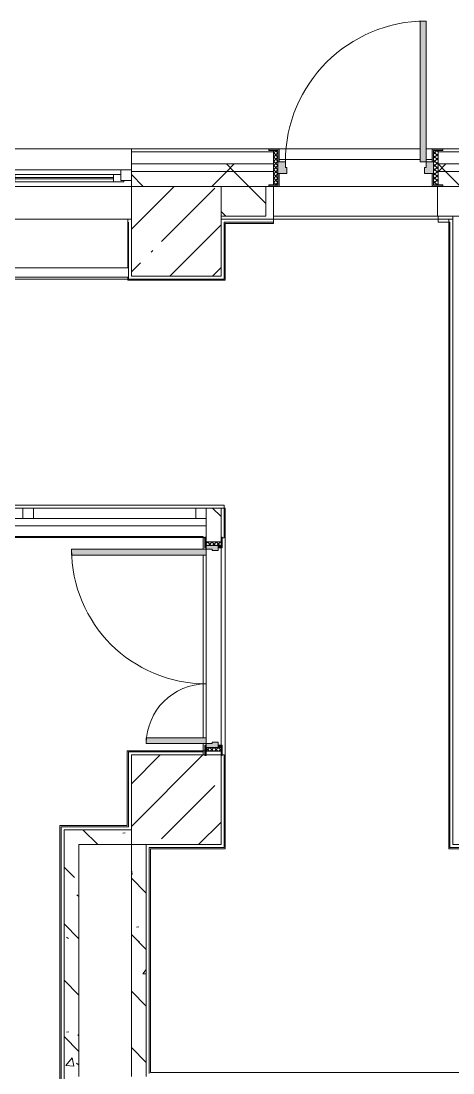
# Model space of a CAD drawing. Header units: millimetres. Extents: x -4029 to 232974, y -8553 to 104777.
# Drawn here: x 136509 to 139396, y 21174 to 28205 of the extents above; entities that cross this region are included whole.
import ezdxf

# ---------------------------------------------------------------- set-up
doc = ezdxf.new("R2010")
doc.units = ezdxf.units.MM
for name, color, linetype, lineweight in [('A-AREA-BNDY-1', 7, 'Continuous', 5), ('A-GLAZ-1', 7, 'Continuous', 5), ('A-GLAZ-CURT-1', 7, 'Continuous', 5), ('A-GLAZ-CWMG-2', 7, 'Continuous', 5), ('A-WALL', 7, 'Continuous', 9), ('A-WALL-4', 7, 'Continuous', 5), ('I-WALL-6', 7, 'Continuous', 5), ('S-COLS-2', 7, 'Continuous', 5)]:
    doc.layers.add(name, color=color, linetype=linetype, lineweight=lineweight)
for name, color, linetype, lineweight, true_color in [('A-DOOR-3', 7, 'Continuous', 5, 0xaaaaaa), ('A-DOOR-4', 7, 'Continuous', 5, 0xe2e2e2), ('A-DOOR-FRAM-3', 7, 'Continuous', 5, 0xe2e2e2), ('A-DOOR-FRAM-4', 7, 'Continuous', 5, 0xaaaaaa), ('A-FLOR-2', 7, 'Continuous', 5, 0xaaaaaa), ('I-WALL-8', 7, 'Continuous', 5, 0x787878)]:
    doc.layers.add(name, color=color, linetype=linetype, lineweight=lineweight, true_color=true_color)
pattern_1 = [(45, (71086.4, 0), (-285.1231, 285.1231), []), (45, (71371.53, 0), (-285.1231, 285.1231), [504.031, -100.806, 16.764, -84.042])]
pattern_2 = [(135, (71086.4, 0), (-377.1708, -377.1708), [533.4, -88.9, 17.78, -88.9]), (135, (71086.4, 376.94), (-377.1708, -377.1708), []), (50, (71086.4, 0), (637.6445, -55.7866), [66.675, -733.425]), (355, (71086.4, 0), (-123.3494, 668.699), [53.34, -586.74]), (100.451, (71139.54, -4.65), (514.299, 612.908), [56.665, -623.315]), (46.184, (71086.4, 177.8), (948.7764, -147.15), [100.012, -1100.137]), (96.636, (71165.5, 165.5), (830.909, 865.997), [84.998, -934.973]), (351.184, (71086.4, 177.8), (830.918, 865.988), [80.01, -880.11]), (21, (71175.3, 133.35), (530.6506, -357.9283), [66.675, -733.425]), (326, (71175.3, 133.35), (216.308, 644.6585), [53.34, -586.74]), (71.451, (71219.5, 103.5), (746.9596, 286.7243), [56.665, -623.315]), (37.5, (71086.4, 0), (10.8105, 295.9426), [16.764, -562.864, 16.764, -578.866, -588.962]), (37.5, (71086.4, 0), (10.8105, 295.9426), [-1175.258, 16.764, -572.198]), (7.5, (71086.4, 0), (233.8692, 350.6318), [16.764, -322.834, 16.764, -549.529, -224.472]), (7.5, (71086.4, 0), (233.8692, 350.6318), [-905.891, 16.764, -207.708]), (327.5, (70888.16, 0), (474.5678, -20.0513), [16.764, -205.486, 16.764, -676.656, -920.115]), (327.5, (70888.16, 0), (474.5678, -20.0513), [-915.67, 16.764, -903.351]), (317.5, (70799.26, 0), (518.4522, 88.9934), [16.764, -272.161, 16.764, -443.738, -653.415]), (317.5, (70799.26, 0), (518.4522, 88.9934), [-749.427, 16.764, -636.651])]
pattern_3 = [(45, (71086.4, 0), (-353.5534, 353.5534), []), (135, (71086.4, 0), (-353.5534, -353.5534), [])]

# ---------------------------------------------------------------- blocks, each defined once
blk = doc.blocks.new('Системная панель - Стекло - 70мм-31693610-1_2_1_птичка')
at = {"layer": 'A-GLAZ-CURT-1'}
h = blk.add_hatch(dxfattribs=at)
h.set_pattern_fill('FP_151', color=256, style=0, pattern_type=2)
h.set_pattern_definition([(225, (66547.5, 24415), (1414.214, -1414.214), [1000, -3000]), (225, (67547.5, 24915), (1414.214, -1414.214), [3000, -1000]), (225, (65547.5, 25415), (1414.214, -1414.214), [1000, -3000])])
h.paths.add_polyline_path([(-542.5, 35), (-542.5, -35), (542.5, -35), (542.5, 35), (-284.2, 35)])
for p, q in [((542.5, 35), (-542.5, 35)), ((-542.5, 35), (-542.5, -35)), ((542.5, -35), (542.5, 35)), ((-542.5, -35), (542.5, -35))]:
    blk.add_line(p, q, dxfattribs=at)
blk = doc.blocks.new('Системная панель - Стекло - 70мм-V131-1_2_1_птичка')
at = {"layer": 'A-GLAZ-CURT-1'}
for p, q in [((560, 35), (-560, 35)), ((-560, 35), (-560, -35)), ((560, -35), (560, 35)), ((-560, -35), (560, -35))]:
    blk.add_line(p, q, dxfattribs=at)
blk = doc.blocks.new('Прямоугольный импост - 50 x 70 мм-23766079-1_2_1_птичка')
at = {"layer": 'A-GLAZ-CWMG-2'}
for p, q in [((-35, 35), (35, 35)), ((-35, -35), (-35, 35)), ((35, 35), (35, -35)), ((35, -35), (-35, -35))]:
    blk.add_line(p, q, dxfattribs=at)
blk = doc.blocks.new('120_Окно_СКБ_3Ст - 120_Окно_СКБ_3Ст_5100-21641134-1_2_1_птичка')
at = {"layer": 'A-GLAZ-1'}
for p, q in [((-2550, -75), (-2550, -5)), ((-2550, -5), (-2480, -5)), ((2550, -5), (-2550, -5)), ((-2480, -5), (-2480, -75)), ((-1720, -35), (-2480, -35)), ((-2480, -35), (-2480, -75)), ((-2430, -85), (-2430, -35)), ((-2430, -55), (-1770, -55)), ((-1770, -65), (-2430, -65)), ((-1770, -85), (-1770, -35)), ((-1720, -75), (-1720, -5)), ((-1720, -5), (-1650, -5)), ((-1720, -75), (-1720, -35)), ((-1650, -5), (-1650, -75)), ((1650, -35), (-1650, -35)), ((1650, -45), (-1650, -45)), ((1650, -75), (1650, -5)), ((1650, -5), (1720, -5)), ((1720, -5), (1720, -75)), ((2480, -35), (1720, -35)), ((1720, -35), (1720, -75)), ((1770, -85), (1770, -35)), ((1770, -55), (2430, -55)), ((2430, -65), (1770, -65)), ((2430, -85), (2430, -35)), ((2480, -75), (2480, -5)), ((2480, -5), (2550, -5)), ((2480, -75), (2480, -35)), ((2550, -5), (2550, -75)), ((-2480, -75), (-2550, -75)), ((-2550, -75), (-2500, -75)), ((-2480, -75), (-2500, -75)), ((-2500, -75), (-2500, -85)), ((-2500, -85), (-1700, -85)), ((-1700, -85), (-2500, -85)), ((-1650, -75), (-1720, -75)), ((-1700, -75), (-1720, -75)), ((-1700, -75), (1700, -75)), ((-1700, -85), (-1700, -75)), ((1720, -75), (1650, -75)), ((1720, -75), (1700, -75)), ((1700, -75), (1700, -85)), ((1700, -85), (2500, -85)), ((2500, -85), (1700, -85)), ((2550, -75), (2480, -75)), ((2500, -75), (2480, -75)), ((2500, -75), (2550, -75)), ((2500, -85), (2500, -75))]:
    blk.add_line(p, q, dxfattribs=at)
blk = doc.blocks.new('110_Дверь_СКБ_1Ст_Наружная - ДН-2д_л__ Дверь из подвала ЛК _900 мм в свету_ 3300-22851703-1_2_1_птичка')
at = {"layer": 'A-DOOR-3'}
h = blk.add_hatch(dxfattribs=at)
h.set_pattern_fill('FP_200', color=256, style=0, pattern_type=2)
h.set_pattern_definition([(135, (1756.41, 199.685), (-14.14214, -14.14214), []), (225, (1756.41, 199.685), (14.14214, -14.14214), [])])
h.paths.add_polyline_path([(539.5, -105), (569.5, -105), (569.5, 125), (539.5, 121.6), (539.5, -85)])
at = {"layer": 'A-DOOR-4'}
h = blk.add_hatch(color=256, dxfattribs=at)
h.paths.add_polyline_path([(539.5, 50), (539.5, 125), (601.5, 125), (601.5, 133), (531.5, 133), (531.5, 50)])
h.paths.add_polyline_path([(-500.5, 50), (-492.5, 50), (-492.5, 133), (-562.5, 133), (-562.5, 125), (-500.5, 125), (-500.5, 65)])
h = blk.add_hatch(color=256, dxfattribs=at)
h.paths.add_polyline_path([(479.5, -30), (539.5, -30), (539.5, 50), (489.5, 50), (489.5, 10), (479.5, 10), (479.5, -16.7)])
h.paths.add_polyline_path([(-440.5, -30), (-440.5, 10), (-450.5, 10), (-450.5, 50), (-500.5, 50), (-500.5, -30), (-450.5, -30)])
h = blk.add_hatch(color=256, dxfattribs=at)
h.paths.add_polyline_path([(601.5, -113), (601.5, -105), (539.5, -105), (539.5, -30), (531.5, -30), (531.5, -113), (569.5, -113)])
h.paths.add_polyline_path([(-562.5, -113), (-492.5, -113), (-492.5, -30), (-500.5, -30), (-500.5, -105), (-562.5, -105)])
at = {"layer": 'A-DOOR-FRAM-3'}
blk.add_hatch(color=256, dxfattribs=at).paths.add_polyline_path([(449.5, 50), (489.5, 50), (489.5, 990), (449.5, 990), (449.5, 65)])
at = {"layer": 'A-DOOR-FRAM-4'}
h = blk.add_hatch(dxfattribs=at)
h.set_pattern_fill('FP_201', color=256, style=0, pattern_type=2)
h.set_pattern_definition([(45, (-366.384, 199.685), (-14.1421, 14.1421), []), (135, (-366.384, 199.685), (-14.1421, -14.1421), [])])
h.paths.add_polyline_path([(-529.5, -105), (-500.5, -105), (-500.5, 125), (-530.5, 125), (-530.5, -105)])
at = {"layer": 'A-DOOR-3'}
for p, q in [((489.5, 990), (449.5, 990)), ((449.5, 990), (449.5, 50)), ((489.5, 50), (489.5, 990)), ((-492.5, 133), (-562.5, 133)), ((-562.5, 133), (-562.5, 125)), ((-562.5, 125), (-500.5, 125)), ((-500.5, 125), (-500.5, 50)), ((-492.5, 50), (-492.5, 133)), ((601.5, 133), (531.5, 133)), ((531.5, 133), (531.5, 50)), ((539.5, 50), (539.5, 125)), ((539.5, 125), (601.5, 125)), ((601.5, 125), (601.5, 133)), ((-500.5, 50), (-492.5, 50)), ((449.5, 50), (489.5, 50)), ((531.5, 50), (539.5, 50)), ((-492.5, -30), (-500.5, -30)), ((-500.5, -30), (-500.5, -105)), ((-492.5, -113), (-492.5, -30)), ((539.5, -30), (531.5, -30)), ((531.5, -30), (531.5, -113)), ((539.5, -105), (539.5, -30)), ((-562.5, -105), (-562.5, -113)), ((-500.5, -105), (-562.5, -105)), ((-562.5, -113), (-492.5, -113)), ((531.5, -113), (601.5, -113)), ((601.5, -105), (539.5, -105)), ((601.5, -113), (601.5, -105))]:
    blk.add_line(p, q, dxfattribs=at)
blk.add_arc((489.5, 50), 940, 90, 180, dxfattribs=at)
at = {"layer": 'A-DOOR-FRAM-4'}
for p, q in [((-500.5, 125), (-530.5, 125)), ((-530.5, 125), (-530.5, -105)), ((-500.5, -105), (-500.5, 125)), ((569.5, 125), (539.5, 125)), ((539.5, 125), (539.5, -105)), ((569.5, -105), (569.5, 125)), ((-450.5, 50), (-500.5, 50)), ((-500.5, 50), (-500.5, -30)), ((-450.5, 10), (-450.5, 50)), ((-440.5, 10), (-450.5, 10)), ((-440.5, -30), (-440.5, 10)), ((489.5, 10), (479.5, 10)), ((479.5, 10), (479.5, -30)), ((489.5, 50), (489.5, 10)), ((539.5, 50), (489.5, 50)), ((539.5, -30), (539.5, 50)), ((-500.5, -30), (-440.5, -30)), ((479.5, -30), (539.5, -30)), ((-530.5, -105), (-500.5, -105)), ((539.5, -105), (569.5, -105))]:
    blk.add_line(p, q, dxfattribs=at)
blk = doc.blocks.new('110_Дверь_СКБ_2Ст - Д-10а_ СОШ_Дв_1450x2100h_Горячий цех-V167-1_2_1_птичка')
at = {"layer": 'A-DOOR-3'}
h = blk.add_hatch(dxfattribs=at)
h.set_pattern_fill('FP_154', color=256, style=0, pattern_type=2)
h.set_pattern_definition([(135, (1601.41, 114.685), (-14.14214, -14.14214), []), (225, (1601.41, 114.685), (14.14214, -14.14214), [])])
h.paths.add_polyline_path([(687.5, 50), (687.5, -50), (712.5, -50), (712.5, 50)])
at = {"layer": 'A-DOOR-4'}
for points in [[(622.5, 526.6), (622.5, 50), (662.5, 50), (662.5, 950), (622.5, 950)], [(-637.5, 70), (-637.5, 50), (-597.5, 50), (-597.5, 450), (-637.5, 450), (-637.5, 370.8)]]:
    blk.add_hatch(color=256, dxfattribs=at).paths.add_polyline_path(points)
h = blk.add_hatch(color=256, dxfattribs=at)
h.paths.add_polyline_path([(-662.5, 50), (-662.5, -30), (-627.5, -30), (-627.5, 10), (-637.5, 10), (-637.5, 50), (-647.5, 50)])
h.paths.add_polyline_path([(652.5, -30), (687.5, -30), (687.5, 50), (662.5, 50), (662.5, 10), (652.5, 10), (652.5, -9.2)])
at = {"layer": 'A-DOOR-FRAM-3'}
for points in [[(-717.5, 58), (-712.5, 50), (-647.5, 50), (-647.5, 58), (-712.5, 58)], [(672.5, 50), (742.5, 50), (737.5, 58), (672.5, 58)], [(-717.5, -50), (-712.5, -58), (-647.5, -58), (-647.5, -50), (-712.5, -50)], [(-662.5, -50), (-647.5, -50), (-647.5, -30), (-662.5, -30)], [(672.5, -50), (687.5, -50), (687.5, -30), (672.5, -30)], [(672.5, -50), (672.5, -58), (742.5, -58), (737.5, -50), (687.5, -50)]]:
    blk.add_hatch(color=256, dxfattribs=at).paths.add_polyline_path(points)
at = {"layer": 'A-DOOR-FRAM-4'}
h = blk.add_hatch(dxfattribs=at)
h.set_pattern_fill('FP_155', color=256, style=0, pattern_type=2)
h.set_pattern_definition([(45, (-521.384, 114.685), (-14.1421, 14.1421), []), (135, (-521.384, 114.685), (-14.1421, -14.1421), [])])
h.paths.add_polyline_path([(-687.5, -50), (-662.5, -50), (-662.5, 50), (-687.5, 50)])
at = {"layer": 'A-DOOR-3'}
for p, q in [((662.5, 950), (622.5, 950)), ((622.5, 950), (622.5, 50)), ((662.5, 50), (662.5, 950)), ((-637.5, 450), (-637.5, 50)), ((-597.5, 450), (-637.5, 450)), ((-597.5, 50), (-597.5, 450)), ((-637.5, 50), (-597.5, 50)), ((622.5, 50), (662.5, 50))]:
    blk.add_line(p, q, dxfattribs=at)
for centre, radius, start, end in [((662.5, 50), 900, 90, 180), ((-637.5, 50), 400, 0, 90)]:
    blk.add_arc(centre, radius, start, end, dxfattribs=at)
at = {"layer": 'A-DOOR-FRAM-4'}
for p, q in [((-647.5, 58), (-717.5, 58)), ((-717.5, 58), (-717.5, 50)), ((-717.5, 50), (-647.5, 50)), ((-662.5, 50), (-687.5, 50)), ((-687.5, 50), (-687.5, -50)), ((-637.5, 50), (-662.5, 50)), ((-662.5, 50), (-662.5, -30)), ((-662.5, -50), (-662.5, 50)), ((-647.5, 50), (-647.5, 58)), ((-637.5, 10), (-637.5, 50)), ((-627.5, 10), (-637.5, 10)), ((-627.5, -30), (-627.5, 10)), ((662.5, 10), (652.5, 10)), ((652.5, 10), (652.5, -30)), ((662.5, 50), (662.5, 10)), ((687.5, 50), (662.5, 50)), ((742.5, 58), (672.5, 58)), ((672.5, 58), (672.5, 50)), ((672.5, 50), (742.5, 50)), ((687.5, -30), (687.5, 50)), ((712.5, 50), (687.5, 50)), ((687.5, 50), (687.5, -50)), ((712.5, -50), (712.5, 50)), ((742.5, 50), (742.5, 58)), ((-647.5, -50), (-717.5, -50)), ((-717.5, -50), (-717.5, -58)), ((-717.5, -58), (-647.5, -58)), ((-687.5, -50), (-662.5, -50)), ((-662.5, -30), (-627.5, -30)), ((-647.5, -30), (-662.5, -30)), ((-662.5, -30), (-662.5, -50)), ((-662.5, -50), (-647.5, -50)), ((-647.5, -50), (-647.5, -30)), ((-647.5, -58), (-647.5, -50)), ((652.5, -30), (687.5, -30)), ((687.5, -30), (672.5, -30)), ((672.5, -30), (672.5, -50)), ((672.5, -50), (687.5, -50)), ((742.5, -50), (672.5, -50)), ((672.5, -50), (672.5, -58)), ((672.5, -58), (742.5, -58)), ((687.5, -50), (687.5, -30)), ((687.5, -50), (712.5, -50)), ((742.5, -58), (742.5, -50))]:
    blk.add_line(p, q, dxfattribs=at)
blk = doc.blocks.new('Прямоугольный импост - 50 x 70 мм-23766160-1_2_1_птичка')
at = {"layer": 'A-GLAZ-CWMG-2'}
for p, q in [((0, 35), (-70, 35)), ((-70, 35), (-70, -35)), ((0, -35), (0, 35)), ((-70, -35), (0, -35))]:
    blk.add_line(p, q, dxfattribs=at)
blk = doc.blocks.new('Зашивка приборов отопления10 - Зашивка приборов отопления-33278020-1_2_1_птичка')
at = {"layer": 'A-WALL-4'}
for p, q in [((51570, 26880), (51570, 26555)), ((56925.6, 26880), (51570, 26880)), ((56925.6, 26555), (56925.6, 26880)), ((51570, 26555), (56925.6, 26555)), ((56930, 26555), (51570, 26555)), ((51570, 26555), (51570, 26480)), ((56930, 26480), (56930, 26555)), ((51570, 26480), (56930, 26480))]:
    blk.add_line(p, q, dxfattribs=at)

msp = doc.modelspace()

# ---------------------------------------------------------------- hatches: boundary and pattern name
at = {"layer": 'A-WALL-4'}
h = msp.add_hatch(dxfattribs=at)
h.set_pattern_fill('FP_135', color=256, style=0, pattern_type=2)
h.set_pattern_definition(pattern_3)
h.paths.add_polyline_path([(147757.3533, 27199.9999), (148336.4063, 27199.9999), (148336.4063, 27249.9999), (147436.4063, 27249.9999), (147436.4063, 27199.9999)])
h.paths.add_polyline_path([(155098.6589, 27199.9999), (156056.4062, 27199.9999), (156056.4062, 27249.9999), (151436.4063, 27249.9999), (151436.4063, 27199.9999), (154049.901, 27199.9999)])
h.paths.add_polyline_path([(144611.0795, 27199.9999), (145336.4063, 27199.9999), (145336.4063, 27249.9999), (143996.4063, 27249.9999), (143996.4063, 27199.9999)])
h.paths.add_polyline_path([(141464.8057, 27199.9999), (141896.4063, 27199.9999), (141896.4063, 27249.9999), (139296.4063, 27249.9999), (139296.4063, 27199.9999), (141396.4063, 27199.9999)])
h.paths.add_polyline_path([(131846.4063, 27199.9999), (132146.4063, 27199.9999), (132146.4063, 27249.9999), (131091.4063, 27249.9999), (131091.4063, 27199.9999)])
h.paths.add_polyline_path([(137246.4063, 27199.9999), (138196.4063, 27199.9999), (138196.4063, 27249.9999), (137246.4063, 27249.9999), (137246.4063, 27209.9999)])
h.paths.add_polyline_path([(128791.4063, 27199.9999), (128791.4063, 27249.9999), (127946.4063, 27249.9999), (127946.4063, 27199.9999), (128636.4062, 27199.9999)])
h.paths.add_polyline_path([(125246.4063, 27199.9999), (125846.4063, 27199.9999), (125846.4063, 27249.9999), (124946.4063, 27249.9999), (124946.4063, 27199.9999)])
h.paths.add_polyline_path([(122587.1628, 27199.9999), (122846.4063, 27199.9999), (122846.4063, 27249.9999), (121946.4063, 27249.9999), (121946.4063, 27199.9999)])
h.paths.add_polyline_path([(119846.4063, 27199.9999), (119846.4063, 27249.9999), (118746.4063, 27249.9999), (118746.4063, 27199.9999), (119440.889, 27199.9999)])
h.paths.add_polyline_path([(114197.0993, 27199.9999), (115646.4063, 27199.9999), (115646.4063, 27249.9999), (113246.4062, 27249.9999), (113246.4063, 27199.9999), (113866.4063, 27199.9999)])
h = msp.add_hatch(dxfattribs=at)
h.set_pattern_fill('FP_135', color=256, style=0, pattern_type=2)
h.set_pattern_definition(pattern_3)
h.paths.add_polyline_path([(113846.4063, 27100), (115646.4063, 27100), (115646.4063, 27199.9999), (113246.4063, 27199.9999), (113246.4063, 27100)])
h.paths.add_polyline_path([(122587.1628, 27100), (122846.4063, 27100), (122846.4063, 27199.9999), (121946.4063, 27199.9999), (121946.4063, 27100), (122486.4062, 27100)])
h.paths.add_polyline_path([(155186.4062, 27100), (156056.4062, 27100), (156051.8191, 27199.9999), (151436.4063, 27198.1288), (151436.4063, 27100), (155098.6589, 27100)])
h.paths.add_polyline_path([(124946.4063, 27100), (125846.4063, 27100), (125846.4063, 27199.9999), (124946.4063, 27199.9999), (124946.4063, 27139.9999)])
h.paths.add_polyline_path([(127946.4063, 27100), (128791.4063, 27100), (128791.4063, 27199.9999), (127946.4063, 27199.9999), (127946.4063, 27139.9999)])
h.paths.add_polyline_path([(131091.4063, 27100), (132146.4063, 27100), (132146.4063, 27199.9999), (131091.4063, 27199.9999), (131091.4063, 27139.9999)])
h.paths.add_polyline_path([(119846.4025, 27100), (119846.4063, 27199.9999), (118746.4063, 27199.9999), (118746.4063, 27100), (119440.889, 27100)])
h.paths.add_polyline_path([(137246.4063, 27100), (138164.4063, 27101.9999), (138164.4063, 27109.9999), (138196.4063, 27109.9999), (138196.4063, 27199.9999), (137246.4063, 27199.9999), (137246.4063, 27139.9999)])
h.paths.add_polyline_path([(147836.4063, 27100), (148336.4063, 27100), (148336.4063, 27199.9999), (147436.4063, 27199.9999), (147436.4063, 27100), (147757.3533, 27100)])
h.paths.add_polyline_path([(139296.4063, 27100), (141896.4063, 27100), (141896.4063, 27199.9999), (139296.4063, 27199.9999), (139296.4063, 27109.9999), (139328.4063, 27109.9999), (139328.4063, 27101.9999), (139296.4063, 27101.9999)])
h.paths.add_polyline_path([(144626.4054, 27100), (145336.4063, 27100), (145336.4063, 27199.9999), (143996.4063, 27199.9999), (143996.4063, 27100), (144611.0795, 27100)])
h = msp.add_hatch(dxfattribs=at)
h.set_pattern_fill('FP_117', color=256, style=0, pattern_type=2)
h.set_pattern_definition([(135, (71086.4, 0), (-176.7767, -176.7767), [])])
h.paths.add_polyline_path([(114197.0993, 26899.9999), (115646.4063, 26899.9999), (115646.4063, 27099.9998), (113846.4063, 27099.9998), (113846.4063, 26899.9999), (113866.4063, 26899.9999)])
h.paths.add_polyline_path([(122587.1628, 26899.9999), (122846.4063, 26899.9999), (122846.4063, 27099.9998), (121946.4063, 27099.9998), (121946.4063, 26899.9999), (122486.4061, 26899.9999)])
h.paths.add_polyline_path([(124946.4063, 26899.9999), (125246.4062, 26899.9999), (125246.4063, 27099.9998), (124946.4063, 27099.9998), (124946.4063, 26969.3829)])
h.paths.add_polyline_path([(151736.4063, 26899.9999), (151736.4049, 27099.9998), (151436.4063, 27099.9998), (151436.4063, 26899.9999)])
h.paths.add_polyline_path([(147836.4063, 26899.9999), (147836.406, 27099.9998), (147436.4063, 27099.9998), (147436.4063, 26899.9999), (147757.3533, 26899.9999)])
h.paths.add_polyline_path([(127946.4063, 26899.9999), (128791.4063, 26899.9999), (128791.4063, 27099.9998), (127946.4063, 27099.9998)])
h.paths.add_polyline_path([(131246.4063, 26899.9999), (131246.4063, 27099.9998), (131091.4063, 27099.9998), (131091.4063, 26899.9999)])
h.paths.add_polyline_path([(131846.4063, 26899.9999), (132146.4063, 26899.9999), (132146.4063, 27099.9998), (131846.4063, 27099.9998), (131846.4063, 26953.8702)])
h.paths.add_polyline_path([(145336.4063, 26899.9999), (145336.4063, 27099.9998), (145126.4063, 27099.9998), (145126.4063, 26899.9999)])
h.paths.add_polyline_path([(144626.4063, 26899.9999), (144626.4063, 27099.9998), (143996.4063, 27099.9998), (143996.4063, 26899.9999), (144611.0795, 26899.9999)])
h.paths.add_polyline_path([(139496.4062, 26899.9999), (141396.4063, 26899.9999), (141396.4063, 27099.9998), (139292.4063, 27099.9998), (139296.4063, 26899.9999), (139478.2245, 26899.9999)])
h.paths.add_polyline_path([(138146.4063, 26899.9999), (138146.4063, 27099.9998), (137846.4066, 27099.9998), (137846.4063, 26899.9999)])
h.paths.add_polyline_path([(118746.4063, 26899.9999), (119246.4063, 26899.9999), (119246.405, 27099.9998), (118746.4063, 27099.9998), (118746.4063, 27079.5538)])
at = {"layer": 'I-WALL-8'}
h = msp.add_hatch(dxfattribs=at)
h.set_pattern_fill('FP_142', color=256, style=0, pattern_type=2)
h.set_pattern_definition(pattern_2)
h.paths.add_polyline_path([(137846.4063, 23299.9999), (137846.4063, 23324.9999), (137746.4063, 23319.9999), (137746.4063, 23299.9999)])
h.paths.add_polyline_path([(137846.4063, 24724.9999), (137846.4063, 24949.9999), (137746.4063, 24949.9999), (137746.4063, 24724.9999)])
h = msp.add_hatch(dxfattribs=at)
h.set_pattern_fill('FP_142', color=256, style=0, pattern_type=2)
h.set_pattern_definition(pattern_2)
h.paths.add_polyline_path([(136806.9982, 15550), (136896.4063, 15550), (136896.4063, 15750), (136796.4063, 15750), (136796.4063, 15550)])
h.paths.add_polyline_path([(136896.4063, 16450), (136896.4063, 22799.9999), (136796.4063, 22799.9999), (136796.4063, 16450)])
h = msp.add_hatch(dxfattribs=at)
h.set_pattern_fill('FP_142', color=256, style=0, pattern_type=2)
h.set_pattern_definition(pattern_2)
h.paths.add_polyline_path([(137246.4063, 22699.9999), (137246.4063, 22799.9999), (136896.4063, 22799.9999), (136896.4063, 22699.9999)])
h = msp.add_hatch(dxfattribs=at)
h.set_pattern_fill('FP_142', color=256, style=0, pattern_type=2)
h.set_pattern_definition(pattern_2)
h.paths.add_polyline_path([(137346.4063, 21150), (137346.4063, 22699.9999), (137246.4063, 22699.9999), (137246.4063, 21150)])
at = {"layer": 'S-COLS-2'}
h = msp.add_hatch(dxfattribs=at)
h.set_pattern_fill('FP_116', color=256, style=0, pattern_type=2)
h.set_pattern_definition(pattern_1)
h.paths.add_polyline_path([(137246.4063, 26499.9999), (137846.4063, 26499.9999), (137846.4063, 27099.9999), (137246.4063, 27099.9999), (137246.4063, 26554.9999)])
h = msp.add_hatch(dxfattribs=at)
h.set_pattern_fill('FP_116', color=256, style=0, pattern_type=2)
h.set_pattern_definition(pattern_1)
h.paths.add_polyline_path([(137846.4063, 22699.9999), (137846.4063, 23299.9999), (137246.4063, 23299.9999), (137246.4063, 22699.9999), (137726.4063, 22699.9999)])

# ---------------------------------------------------------------- linework, layer by layer
at = {"layer": 'A-AREA-BNDY-1', "flags": 128}
for points in [[(153388.4062, 22671.9999), (139368.4063, 22671.9999), (139368.4063, 26879.9999), (138196.9063, 26879.9999), (138196.9063, 26851.9999), (137874.4063, 26851.9999), (137874.4063, 26471.9999), (137222.4063, 26471.9999), (137222.4063, 26491.9999), (135469.0857, 26491.9999)], [(131746.4063, 24949.9999), (137874.4063, 24949.9999), (137874.4063, 22671.9999), (137374.4063, 22671.9999), (137374.4063, 21178), (149794.2163, 21178)]]:
    msp.add_lwpolyline(points, dxfattribs=at)
msp.add_lwpolyline([(137746.4063, 23327.9999), (137746.4063, 24751.9999), (131824.4063, 24751.9999), (131824.4063, 18572), (128664.4062, 18572), (128664.4062, 11920.9998), (131218.4063, 11920.9998), (131218.4063, 12327.9999), (131874.4063, 12327.9999), (131874.4063, 11927.9998), (137218.4063, 11927.9998), (137218.4063, 12327.9999), (137618.4063, 12327.9999), (137618.4063, 15522), (136768.4063, 15522), (136768.4063, 22827.9999), (137218.4063, 22827.9999), (137218.4063, 23327.9999)], close=True, dxfattribs=at)
at = {"layer": 'A-FLOR-2'}
for p, q in [((139176.4063, 27349.9999), (138197.4063, 27349.9999)), ((139296.4063, 27349.9999), (139216.4063, 27349.9999)), ((138197.4063, 27101.9999), (138197.4063, 26859.9999)), ((137226.4063, 26554.9999), (137226.4063, 26859.9999)), ((138197.4063, 26859.9999), (137866.4063, 26859.9999)), ((137866.4063, 26859.9999), (137866.4063, 26479.9999)), ((139296.4063, 26859.9999), (139296.4063, 26879.9999)), ((139376.4063, 26859.9999), (139296.4063, 26859.9999)), ((139376.4063, 22679.9999), (139376.4063, 26859.9999)), ((137866.4063, 26479.9999), (137226.4063, 26479.9999)), ((129036.4062, 24969.9999), (137866.4063, 24969.9999)), ((137866.4063, 24969.9999), (137866.4063, 24749.9999)), ((137726.4063, 24759.9999), (131816.4063, 24759.9999)), ((137726.4063, 24674.9999), (137726.4063, 24759.9999)), ((137738.4063, 24749.9999), (137726.4063, 24749.9999)), ((137866.4063, 24749.9999), (137854.4063, 24749.9999)), ((137726.4063, 24634.9999), (137726.4063, 23414.9999)), ((137726.4063, 23299.9999), (137726.4063, 23374.9999)), ((137226.4063, 22819.9999), (137226.4063, 23319.9999)), ((137226.4063, 23319.9999), (137726.4063, 23319.9999)), ((137854.4063, 23299.9999), (137866.4063, 23299.9999)), ((137866.4063, 23299.9999), (137866.4063, 22679.9999)), ((136776.4063, 16530), (136776.4063, 22819.9999)), ((136776.4063, 22819.9999), (137226.4063, 22819.9999)), ((137866.4063, 22679.9999), (137366.4063, 22679.9999)), ((137366.4063, 22679.9999), (137366.4063, 21170)), ((140196.4063, 22679.9999), (139376.4063, 22679.9999))]:
    msp.add_line(p, q, dxfattribs=at)
at = {"layer": 'A-WALL'}
for p, q in [((138196.4063, 27329.9999), (137246.4063, 27329.9999)), ((141896.4063, 27329.9999), (139296.4063, 27329.9999)), ((138196.4063, 27249.9999), (137246.4063, 27249.9999)), ((141896.4063, 27249.9999), (139296.4063, 27249.9999)), ((138196.4063, 27199.9999), (137246.4063, 27199.9999)), ((141896.4063, 27199.9999), (139296.4063, 27199.9999)), ((137846.4063, 27099.9999), (138146.4063, 27099.9999)), ((138146.4063, 27099.9998), (137846.4063, 27099.9998)), ((139296.4063, 27099.9999), (141396.4063, 27099.9999)), ((141396.4063, 27099.9998), (139296.4063, 27099.9998)), ((139496.4063, 26899.9998), (139396.4063, 26899.9998))]:
    msp.add_line(p, q, dxfattribs=at)
at = {"layer": 'A-WALL-4'}
for p, q in [((122846.4063, 27349.9999), (138196.4063, 27349.9999)), ((137246.4063, 27349.9999), (137246.4063, 27099.9999)), ((148336.4063, 27349.9999), (139296.4063, 27349.9999)), ((138234.4063, 27279.9999), (139176.4063, 27279.9999)), ((139216.4063, 27279.9999), (139258.4063, 27279.9999)), ((137246.4063, 27099.9999), (132146.4063, 27099.9999)), ((137246.4063, 27099.9999), (137846.4063, 27099.9999)), ((137846.4063, 27099.9998), (137846.4063, 26899.9998)), ((138146.4063, 27099.9999), (138196.4063, 27099.9999)), ((138146.4063, 26899.9998), (138146.4063, 27099.9998)), ((139292.4063, 27099.9999), (138196.4063, 27099.9999)), ((139296.4063, 27099.9998), (139292.4063, 27099.9998)), ((139292.4063, 27099.9998), (139292.4063, 26899.9998)), ((137846.4063, 26899.9998), (138146.4063, 26899.9998)), ((139292.4063, 26899.9998), (139396.4063, 26899.9998))]:
    msp.add_line(p, q, dxfattribs=at)
at = {"layer": 'I-WALL-6'}
for p, q in [((132146.4063, 27099.9999), (137246.4063, 27099.9999)), ((138196.4063, 27099.9999), (139292.4063, 27099.9999)), ((138196.4063, 26879.9999), (138196.4063, 27099.9999)), ((137246.4063, 26879.9999), (131846.4063, 26879.9999)), ((138196.4063, 26879.9999), (137846.4063, 26879.9999)), ((138196.4063, 26899.9999), (139292.4063, 26899.9999)), ((139296.4063, 26899.9998), (139296.4063, 26879.9999)), ((139396.4063, 26879.9999), (139296.4063, 26879.9999)), ((139396.4063, 26899.9998), (139396.4063, 22699.9999)), ((137846.4063, 24949.9999), (137746.4063, 24949.9999)), ((137746.4063, 24949.9999), (137746.4063, 24754.9999)), ((137846.4063, 24754.9999), (137846.4063, 24949.9999)), ((137746.4063, 24829.9999), (131796.4063, 24829.9999)), ((137846.4063, 24684.9999), (137846.4063, 23364.9999)), ((137746.4063, 23414.9999), (137746.4063, 24634.9999)), ((137746.4063, 23299.9999), (137846.4063, 23299.9999)), ((136796.4063, 22799.9999), (136796.4063, 16530)), ((137246.4063, 22799.9999), (136796.4063, 22799.9999)), ((137246.4063, 22799.9999), (137246.4063, 21150)), ((136896.4063, 21150), (136896.4063, 22699.9999)), ((136896.4063, 22699.9999), (137346.4063, 22699.9999)), ((137346.4063, 21150), (137346.4063, 22699.9999)), ((139396.4063, 22699.9999), (140166.4063, 22699.9999))]:
    msp.add_line(p, q, dxfattribs=at)
at = {"layer": 'S-COLS-2'}
for p, q in [((137846.4063, 27099.9999), (137246.4063, 27099.9999)), ((137246.4063, 27099.9999), (137246.4063, 26499.9999)), ((137846.4063, 26899.9998), (137846.4063, 27099.9999)), ((137846.4063, 26499.9999), (137846.4063, 26899.9998)), ((137246.4063, 26499.9999), (137846.4063, 26499.9999)), ((137738.4063, 23299.9999), (137246.4063, 23299.9999)), ((137246.4063, 23299.9999), (137246.4063, 22699.9999)), ((137846.4063, 23299.9999), (137746.4063, 23299.9999)), ((137846.4063, 22699.9999), (137846.4063, 23294.9999)), ((137246.4063, 22699.9999), (137846.4063, 22699.9999))]:
    msp.add_line(p, q, dxfattribs=at)

# ---------------------------------------------------------------- block references
at = {"layer": 'A-DOOR-3'}
msp.add_blockref('110_Дверь_СКБ_1Ст_Наружная - ДН-2д_л__ Дверь из подвала ЛК _900 мм в свету_ 3300-22851703-1_2_1_птичка', (138726.9063, 27214.9999), dxfattribs=at)
at = {"layer": 'A-DOOR-3', "rotation": 89.99999999999982}
msp.add_blockref('110_Дверь_СКБ_2Ст - Д-10а_ СОШ_Дв_1450x2100h_Горячий цех-V167-1_2_1_птичка', (137796.4063, 24012.4999), dxfattribs=at)
at = {"layer": 'A-GLAZ-1'}
msp.add_blockref('120_Окно_СКБ_3Ст - 120_Окно_СКБ_3Ст_5100-21641134-1_2_1_птичка', (134696.4063, 27214.9999), dxfattribs=at)
at = {"layer": 'A-GLAZ-CURT-1', "rotation": 180}
for name, p in [('Системная панель - Стекло - 70мм-V131-1_2_1_птичка', (135961.4063, 24914.9999)), ('Системная панель - Стекло - 70мм-31693610-1_2_1_птичка', (137133.9063, 24914.9999))]:
    msp.add_blockref(name, p, dxfattribs=at)
at = {"layer": 'A-GLAZ-CWMG-2', "extrusion": (0, 0, -1)}
msp.add_blockref('Прямоугольный импост - 50 x 70 мм-23766079-1_2_1_птичка', (-136556.4063, 24914.9999), dxfattribs=at)
at = {"layer": 'A-GLAZ-CWMG-2'}
msp.add_blockref('Прямоугольный импост - 50 x 70 мм-23766160-1_2_1_птичка', (137746.4063, 24914.9999), dxfattribs=at)
at = {"layer": 'A-WALL-4'}
msp.add_blockref('Зашивка приборов отопления10 - Зашивка приборов отопления-33278020-1_2_1_птичка', (80296.4064, 0), dxfattribs=at)

doc.saveas('drawing.dxf')
